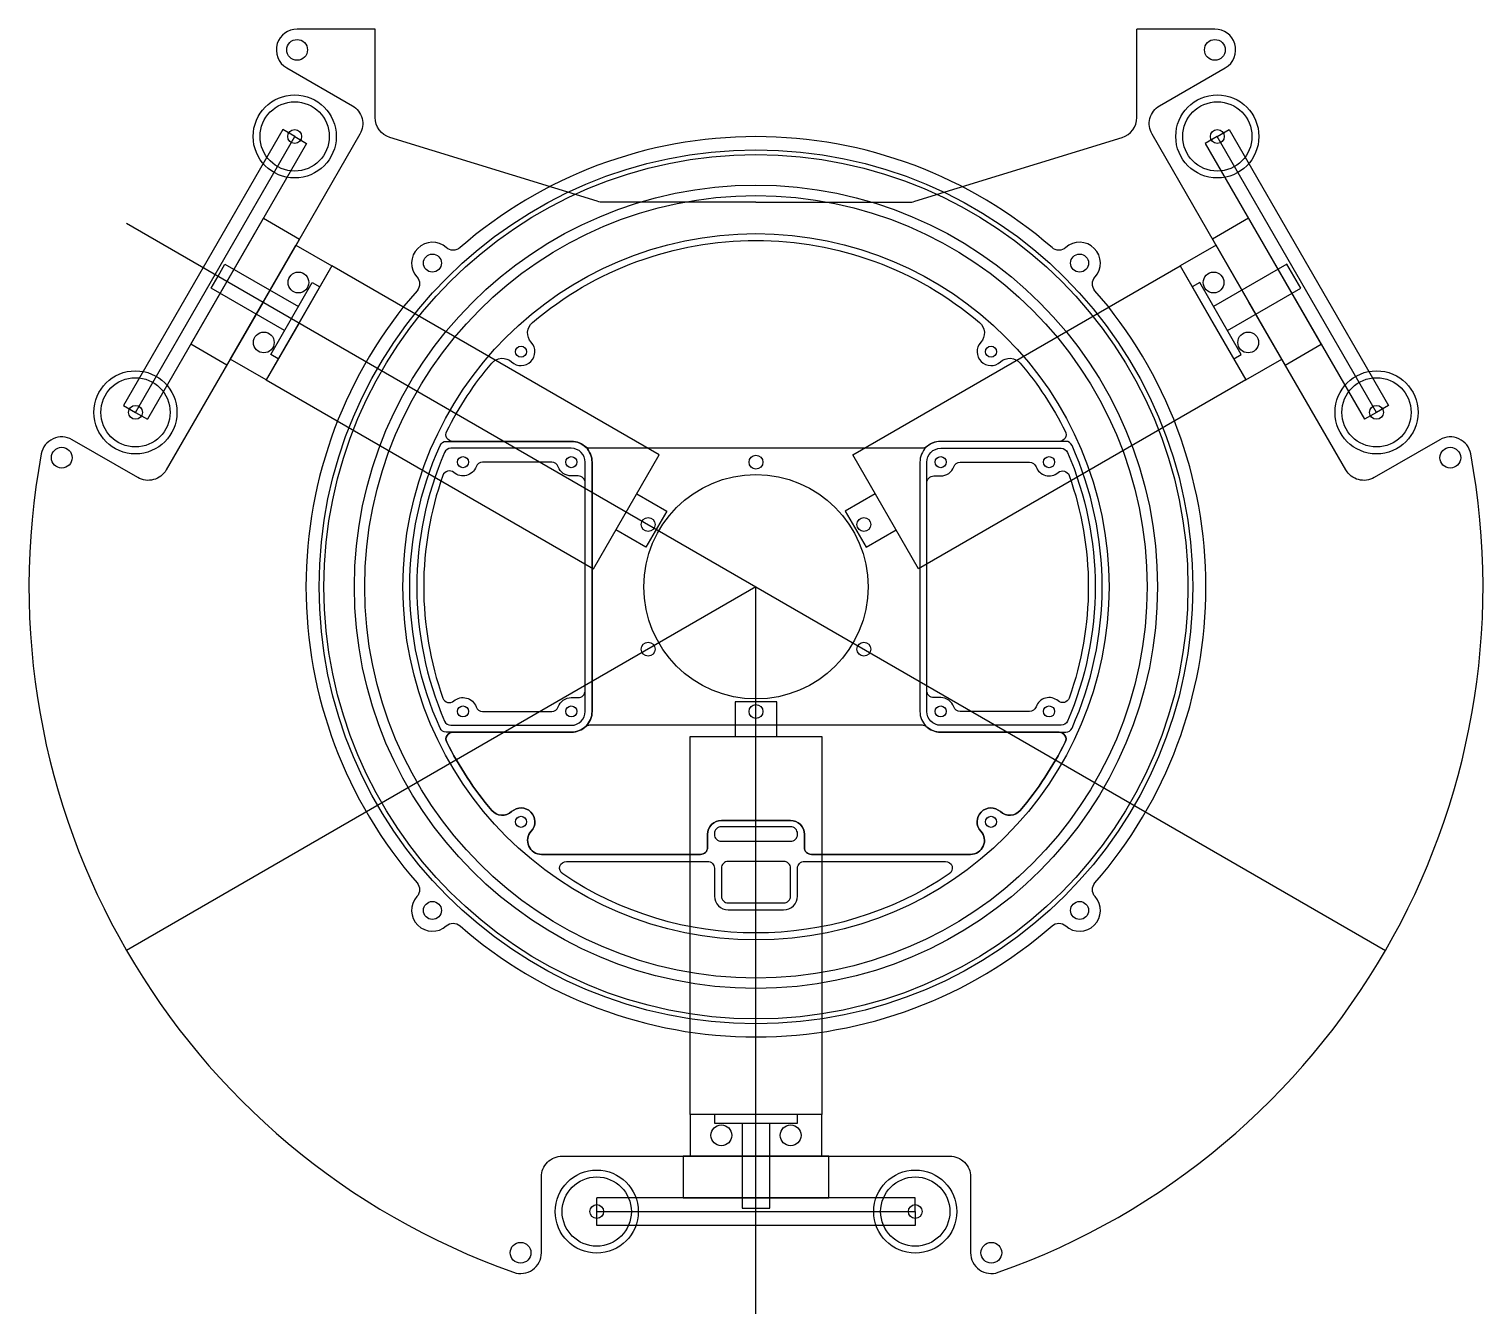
# Model space of a CAD drawing. Header units: inches. Extents: x -28 to 182, y -27 to 158.
import ezdxf

# ---------------------------------------------------------------- set-up
doc = ezdxf.new("R2010")
doc.units = ezdxf.units.IN
doc.header["$MEASUREMENT"] = 0
for name, color, linetype in [('モーター', 1, 'Continuous'), ('ラインセンサカバー', 150, 'Continuous'), ('穴', 3, 'Continuous')]:
    doc.layers.add(name, color=color, linetype=linetype)

msp = doc.modelspace()

# ---------------------------------------------------------------- linework, layer by layer
for points in [[(22.41, 158.42), (11.13, 158.42, 0.326408), (8.27, 156.33, 0.352605), (9.63, 152.82), (19.11, 147.35, -0.414214), (20.21, 143.25), (6.21, 119), (-7.79, 94.76, -0.414214), (-11.89, 93.66), (-21.37, 99.13, 0.517638), (-25.82, 97.08, 0.369205), (42.41, -21.1, 0.517638), (46.41, -18.27), (46.41, -7.33, -0.414214), (49.41, -4.33), (77.41, -4.33), (105.41, -4.33, -0.414214), (108.41, -7.33), (108.41, -18.27, 0.517638), (112.41, -21.1, 0.369205), (180.65, 97.08, 0.517638), (176.2, 99.13), (166.72, 93.66, -0.414214), (162.62, 94.76), (148.62, 119), (134.62, 143.25, -0.414214), (135.72, 147.35), (145.2, 152.82, 0.349423), (146.57, 156.3, 0.329546), (143.7, 158.42), (132.41, 158.42)], [(77.41, 133.42), (55.37, 133.42, -0.074764), (54.48, 133.55), (24.53, 142.77, -0.329254), (22.41, 145.64), (22.41, 158.42)], [(77.41, 133.42), (99.46, 133.42, 0.074764), (100.35, 133.55), (130.3, 142.77, 0.329254), (132.41, 145.64), (132.41, 158.42)]]:
    msp.add_lwpolyline(points, format="xyb")
for points in [[(-13.52, 130.39), (77.41, 77.89), (168.35, 25.39)], [(77.41, -27.11), (77.41, 77.89), (-13.52, 25.39)]]:
    msp.add_lwpolyline(points)
at = {"layer": 'モーター', "color": 4}
for p, q in [((10.78, 142.92), (12.51, 141.92)), ((144.05, 142.92), (142.31, 141.92)), ((12.51, 141.92), (-10.49, 102.08)), ((142.31, 141.92), (165.32, 102.08)), ((-12.22, 103.08), (-10.49, 102.08)), ((167.05, 103.08), (165.32, 102.08)), ((54.41, -12.33), (54.41, -10.33)), ((100.42, -10.33), (54.41, -10.33)), ((100.42, -12.33), (100.42, -10.33))]:
    msp.add_line(p, q, dxfattribs=at)
for points in [[(10.78, 142.92), (9.05, 143.92), (-13.95, 104.08), (-12.22, 103.08)], [(144.05, 142.92), (145.78, 143.92), (168.78, 104.08), (167.05, 103.08)], [(6.26, 131.1), (11.46, 128.1), (6.21, 119), (0.96, 109.91), (-4.24, 112.91)], [(148.56, 131.1), (143.37, 128.1), (148.62, 119), (153.87, 109.91), (159.07, 112.91)], [(87.92, -10.33), (87.92, -4.33), (77.41, -4.33), (66.91, -4.33), (66.91, -10.33)], [(100.42, -12.33), (100.42, -14.33), (54.41, -14.33), (54.41, -12.33)]]:
    msp.add_lwpolyline(points, close=True, dxfattribs=at)
at = {"layer": 'モーター'}
for points in [[(6.66, 107.78), (1.46, 110.78), (10.96, 127.23), (16.16, 124.23), (11.41, 116)], [(148.17, 107.78), (153.37, 110.78), (143.87, 127.23), (138.67, 124.23), (143.42, 116)], [(53.94, 80.48), (63.44, 96.93), (16.16, 124.23), (6.66, 107.78)], [(100.89, 80.48), (91.39, 96.93), (138.67, 124.23), (148.17, 107.78)], [(67.91, 56.27), (86.91, 56.27), (86.91, 1.67), (67.91, 1.67)], [(67.91, 1.67), (67.91, -4.33), (86.91, -4.33), (86.91, 1.67), (77.41, 1.67)]]:
    msp.add_lwpolyline(points, close=True, dxfattribs=at)
for points in [[(9.32, 114.9), (-1.29, 121.02), (-0.29, 122.75), (0.71, 124.49), (11.32, 118.36)], [(145.51, 114.9), (156.11, 121.02), (155.11, 122.75), (154.11, 124.49), (143.51, 118.36)], [(8.41, 110.81), (7.32, 111.43), (10.32, 116.63), (13.32, 121.83), (14.41, 121.2)], [(146.42, 110.81), (147.51, 111.43), (144.51, 116.63), (141.51, 121.83), (140.42, 121.2)], [(60.19, 91.3), (64.52, 88.8), (61.52, 83.61), (57.19, 86.11)], [(94.64, 91.3), (90.31, 88.8), (93.31, 83.61), (97.64, 86.11)], [(80.41, 56.27), (80.41, 61.27), (74.41, 61.27), (74.41, 56.27)], [(71.41, 1.67), (71.41, 0.42), (77.41, 0.42), (83.41, 0.42), (83.41, 1.67)], [(75.41, 0.42), (75.41, -11.83), (77.41, -11.83), (79.41, -11.83), (79.41, 0.42)]]:
    msp.add_lwpolyline(points, dxfattribs=at)
at = {"layer": 'モーター', "color": 4}
for centre, radius in [((10.78, 142.92), 6), ((10.78, 142.92), 5), ((144.05, 142.92), 6), ((144.05, 142.92), 5), ((10.78, 142.92), 1), ((144.05, 142.92), 1), ((-12.22, 103.08), 6), ((-12.22, 103.08), 5), ((167.05, 103.08), 6), ((167.05, 103.08), 5), ((-12.22, 103.08), 1), ((167.05, 103.08), 1), ((54.41, -12.33), 6), ((54.41, -12.33), 5), ((100.42, -12.33), 6), ((100.42, -12.33), 5), ((54.41, -12.33), 1), ((100.42, -12.33), 1)]:
    msp.add_circle(centre, radius, dxfattribs=at)
at = {"layer": 'ラインセンサカバー'}
for points in [[(12.41, 77.89, 0.181396), (28.45, 35.14, -0.378697), (28.44, 33.16, 0.94632), (32.68, 28.92, -0.378697), (34.66, 28.93, 0.181396), (77.41, 12.89, 0.181396), (120.17, 28.93, -0.378697), (122.15, 28.92, 0.94632), (126.39, 33.16, -0.378697), (126.38, 35.14, 0.181396), (142.41, 77.89, 0.181396), (126.38, 120.65, -0.378697), (126.39, 122.63, 0.94632), (122.15, 126.87, -0.378697), (120.17, 126.86, 0.181396), (77.41, 142.89, 0.181396), (34.66, 126.86, -0.378697), (32.68, 126.87, 0.94632), (28.44, 122.63, -0.378697), (28.45, 120.65, 0.181396)], [(101.45, 97.89), (77.41, 97.89), (53.38, 97.89, -0.182676), (52.72, 98.14, 0.182676), (50.74, 98.89), (33.63, 98.89, -0.558184), (32.74, 100.34, -0.059173), (39.24, 110.18, -0.426474), (42.12, 110.36, 0.959166), (44.95, 113.19, -0.426474), (45.13, 116.07, -0.177335), (77.41, 127.89, -0.177335), (109.7, 116.07, -0.426474), (109.88, 113.19, 0.959166), (112.71, 110.36, -0.426474), (115.59, 110.18, -0.059173), (122.09, 100.34, -0.558184), (121.2, 98.89), (104.09, 98.89, 0.182676), (102.11, 98.14, -0.182676)], [(32.68, 98.89), (50.74, 98.89, -0.414214), (53.74, 95.89), (53.74, 77.89), (53.74, 59.89, -0.414214), (50.74, 56.89), (32.68, 56.89, -0.295789), (31.77, 57.49, -0.213373), (31.77, 98.3, -0.295789)], [(122.15, 98.89), (104.09, 98.89, 0.414214), (101.09, 95.89), (101.09, 77.89), (101.09, 59.89, 0.414214), (104.09, 56.89), (122.15, 56.89, 0.295789), (123.06, 57.49, 0.213373), (123.06, 98.3, 0.295789)], [(33.33, 57.89), (50.74, 57.89, 0.414214), (52.74, 59.89), (52.74, 95.89, 0.414214), (50.74, 97.89), (33.33, 97.89, 0.299453), (32.42, 97.29, 0.206343), (32.42, 58.5, 0.299453)], [(121.49, 57.89), (104.09, 57.89, -0.414214), (102.09, 59.89), (102.09, 95.89, -0.414214), (104.09, 97.89), (121.49, 97.89, -0.299453), (122.41, 97.29, -0.206343), (122.41, 58.5, -0.299453)], [(51.74, 93.89), (50.74, 93.89, -0.317837), (48.85, 95.23, 0.317837), (47.91, 95.89), (37.91, 95.89, 0.317837), (36.97, 95.23, -0.527705), (33.78, 94.38, 0.527267), (32.18, 93.96, 0.172279), (32.18, 61.83, 0.527267), (33.78, 61.41, -0.527705), (36.97, 60.56, 0.317837), (37.91, 59.89), (47.91, 59.89, 0.317837), (48.85, 60.56, -0.317837), (50.74, 61.89), (51.74, 61.89, 0.414214), (52.74, 62.89), (52.74, 92.89, 0.414214)], [(103.09, 93.89), (104.09, 93.89, 0.317837), (105.98, 95.23, -0.317837), (106.92, 95.89), (116.92, 95.89, -0.317837), (117.86, 95.23, 0.527705), (121.05, 94.38, -0.527267), (122.65, 93.96, -0.172279), (122.65, 61.83, -0.527267), (121.05, 61.41, 0.527705), (117.86, 60.56, -0.317837), (116.92, 59.89), (106.92, 59.89, -0.317837), (105.98, 60.56, 0.317837), (104.09, 61.89), (103.09, 61.89, -0.414214), (102.09, 62.89), (102.09, 92.89, -0.414214)], [(101.45, 57.89), (77.41, 57.89), (53.38, 57.89, 0.182676), (52.72, 57.64, -0.182676), (50.74, 56.89), (33.63, 56.89, 0.558184), (32.74, 55.45, 0.059173), (39.24, 45.61, 0.426474), (42.12, 45.42, -0.959166), (44.95, 42.6, 0.653211), (46.42, 39.24), (69.41, 39.24, 0.414214), (70.41, 40.24), (70.41, 42.14, -0.414214), (72.41, 44.14), (82.41, 44.14, -0.414214), (84.41, 42.14), (84.41, 40.24, 0.414214), (85.41, 39.24), (108.41, 39.24, 0.653211), (109.88, 42.6, -0.959166), (112.71, 45.42, 0.426474), (115.59, 45.61, 0.059173), (122.09, 55.45, 0.558184), (121.2, 56.89), (104.09, 56.89, -0.182676), (102.11, 57.64, 0.182676)], [(72.41, 41.14), (82.41, 41.14, 0.414214), (83.41, 42.14), (83.41, 42.24, 0.414214), (82.41, 43.24), (72.41, 43.24, 0.414214), (71.41, 42.24), (71.41, 42.14, 0.414214)], [(84.41, 38.24), (104.78, 38.24, -0.740334), (105.33, 36.42, -0.305204), (49.49, 36.42, -0.740334), (50.05, 38.24), (70.41, 38.24, -0.414214), (71.41, 37.24), (71.41, 33.24, 0.414214), (73.41, 31.24), (81.41, 31.24, 0.414214), (83.41, 33.24), (83.41, 37.24, -0.414214)], [(82.41, 33.24), (82.41, 37.24, 0.414214), (81.41, 38.24), (73.41, 38.24, 0.414214), (72.41, 37.24), (72.41, 33.24, 0.414214), (73.41, 32.24), (81.41, 32.24, 0.414214)]]:
    msp.add_lwpolyline(points, format="xyb", close=True, dxfattribs=at)
msp.add_lwpolyline([(46.42, 39.24, -0.653211), (44.95, 42.6, 0.959166), (42.12, 45.42, -0.426474), (39.24, 45.61, -0.059173), (32.74, 55.45, -0.558184), (33.63, 56.89), (50.74, 56.89, 0.414214), (53.74, 59.89), (53.74, 77.89), (53.74, 95.89, 0.414214), (50.74, 98.89), (33.63, 98.89, -0.558184), (32.74, 100.34, -0.059173), (39.24, 110.18, -0.426474), (42.12, 110.36, 0.959166), (44.95, 113.19, -0.426474), (45.13, 116.07, -0.177335), (77.41, 127.89, -0.177335), (109.7, 116.07, -0.426474), (109.88, 113.19, 0.959166), (112.71, 110.36, -0.426474), (115.59, 110.18, -0.059173), (122.09, 100.34, -0.558184), (121.2, 98.89), (104.09, 98.89, 0.414214), (101.09, 95.89), (101.09, 77.89), (101.09, 59.89, 0.414214), (104.09, 56.89), (121.2, 56.89, -0.558184), (122.09, 55.45, -0.059173), (115.59, 45.61, -0.426474), (112.71, 45.42, 0.959166), (109.88, 42.6, -0.653211), (108.41, 39.24), (85.41, 39.24, -0.414214), (84.41, 40.24), (84.41, 42.14, 0.414214), (82.41, 44.14), (72.41, 44.14, 0.414214), (70.41, 42.14), (70.41, 40.24, -0.414214), (69.41, 39.24), (46.42, 39.24)], format="xyb", dxfattribs=at)
for centre, radius in [((77.41, 77.89), 63.1), ((77.41, 77.89), 62.4), ((77.41, 77.89), 58), ((77.41, 77.89), 56.5), ((77.41, 77.89), 51), ((30.67, 124.63), 1.3), ((124.15, 124.63), 1.3), ((43.47, 111.84), 0.8), ((111.36, 111.84), 0.8), ((35.08, 95.89), 0.8), ((50.74, 95.89), 0.8), ((77.41, 95.89), 1), ((104.09, 95.89), 0.8), ((119.75, 95.89), 0.8), ((77.41, 77.89), 16.2), ((61.83, 86.89), 1), ((93, 86.89), 1), ((61.83, 68.89), 1), ((93, 68.89), 1), ((35.08, 59.89), 0.8), ((50.74, 59.89), 0.8), ((77.41, 59.89), 1), ((104.09, 59.89), 0.8), ((119.75, 59.89), 0.8), ((43.47, 43.95), 0.8), ((111.36, 43.95), 0.8), ((30.67, 31.15), 1.3), ((124.15, 31.15), 1.3)]:
    msp.add_circle(centre, radius, dxfattribs=at)
at = {"layer": '穴'}
for centre in [(11.13, 155.42), (143.7, 155.42), (11.32, 121.83), (143.51, 121.83), (6.32, 113.17), (148.51, 113.17), (-22.87, 96.53), (177.7, 96.53), (72.41, -1.32), (82.42, -1.32), (43.41, -18.27), (111.41, -18.27)]:
    msp.add_circle(centre, 1.5, dxfattribs=at)

doc.saveas('drawing.dxf')
